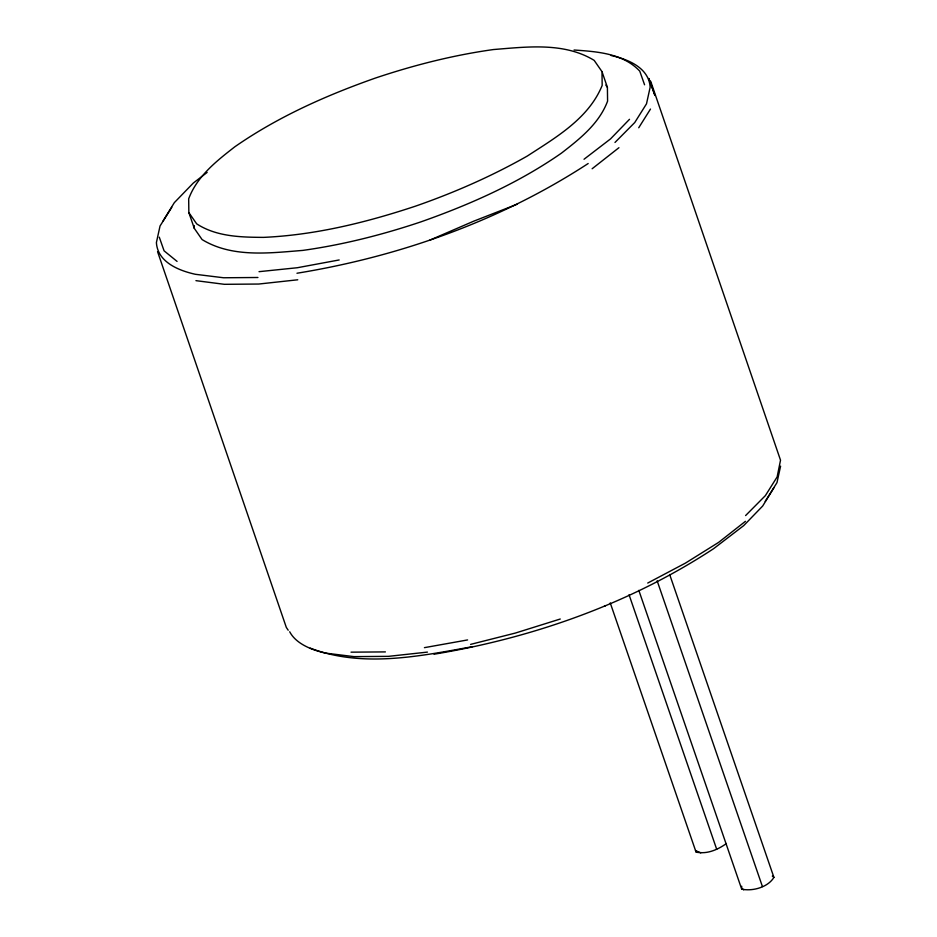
<?xml version="1.0" encoding="UTF-8"?>
<svg xmlns="http://www.w3.org/2000/svg" width="937" height="937" viewBox="0 0 937 937"><rect width="100%" height="100%" fill="white"/><g stroke="black" fill="none" stroke-linecap="round" stroke-linejoin="round"><path stroke-width="1.41" d="M780.591 466.146L776.96 482.684L765.213 501.389M741.694 886.226L741.706 889.166C752.762 891.497 768 887.234 773.915 877.395L669.662 574.51M163.143 220.816L174.329 202.65L193.327 183.031L207.147 172.42M773.857 487.861L762.671 506.039L743.673 525.645L713.619 548.672C629.652 603.791 532.825 637.851 434.03 654.213M171.787 207.3L160.04 225.993L156.409 242.531A260.181 79.973 -19 0 0 195.4 274.295L223.568 277.762L257.933 277.493M638.729 127.76L650.477 109.067M629.512 119.304L610.514 138.922L584.032 159.255M614.977 142.459L634.759 122.524L646.507 103.82L650.137 87.282A260.181 79.973 -19 0 0 611.147 55.517M745.606 515.561L765.388 495.614L777.136 476.921L780.521 460.184L650.688 81.285M592.137 168.754L618.935 147.695M745.43 521.323L718.632 542.382L685.451 563.102L647.725 583.048M726.386 843.546C717.918 849.672 706.521 854.696 695.992 851.909L610.245 602.901M588.178 163.518C500.627 220.617 399.888 256.492 296.97 273.241M604.271 606.344L605.173 605.946M429.814 240.153L473.724 221.179L517.271 204.184M560.267 619.017L515.327 633.072L470.597 644.387M339.171 259.959L297.287 267.736L259.034 271.671M472.33 646.682C419.471 656.345 362.15 668.022 310.229 648.135M424.426 647.654L467.586 639.936M297.767 279.788L258.717 284.04L224.353 284.309L195.938 280.655M427.424 652.105L388.387 656.357L354.022 656.626L325.853 653.159A260.181 79.973 -19 0 1 289.709 631.772M351.024 652.164L385.388 651.906M574.065 50.012C597.045 51.617 622.964 53.28 639.76 71.13L644.562 84.787M695.992 851.909L695.582 850.609L700.782 852.893M177.07 261.411L164.08 250.823L159.278 237.166M772.311 876.095L773.915 877.395M695.582 850.609L697.983 852.565M742.104 888.522L743.709 889.822M601.987 71.622L594.175 60.378C564.109 42.013 526.969 46.897 493.541 49.532C453.321 55.142 413.896 65.157 375.421 78.052C326.146 95.41 277.891 116.844 234.859 146.769C216.506 161.035 197.063 176.297 188.677 198.82L188.852 212.605L194.275 228.323L202.087 239.567C232.153 257.933 269.294 253.049 302.721 250.413C342.93 244.803 382.366 234.789 420.842 221.893C470.116 204.535 518.372 183.102 561.392 153.176C579.757 138.91 599.2 123.649 607.586 101.126L607.399 87.34L601.987 71.622L602.175 85.408C588.741 118.507 555.899 137.423 527.332 156.022C491.702 176.25 454.105 192.717 415.431 206.175C366.273 222.479 315.441 235.035 263.52 237.377C240.704 237.237 216.459 236.698 196.676 223.849L188.852 212.605M605.841 85.091L607.399 87.34M288.186 630.214L286.312 627.392L157.557 251.631M657.153 580.823L762.425 886.554M638.823 590.357L741.706 889.166M629.055 594.749L716.7 849.297M194.24 225.571L194.275 228.323M653.862 92.33L648.814 78.474L654.94 95.469L653.862 92.33"/></g></svg>
